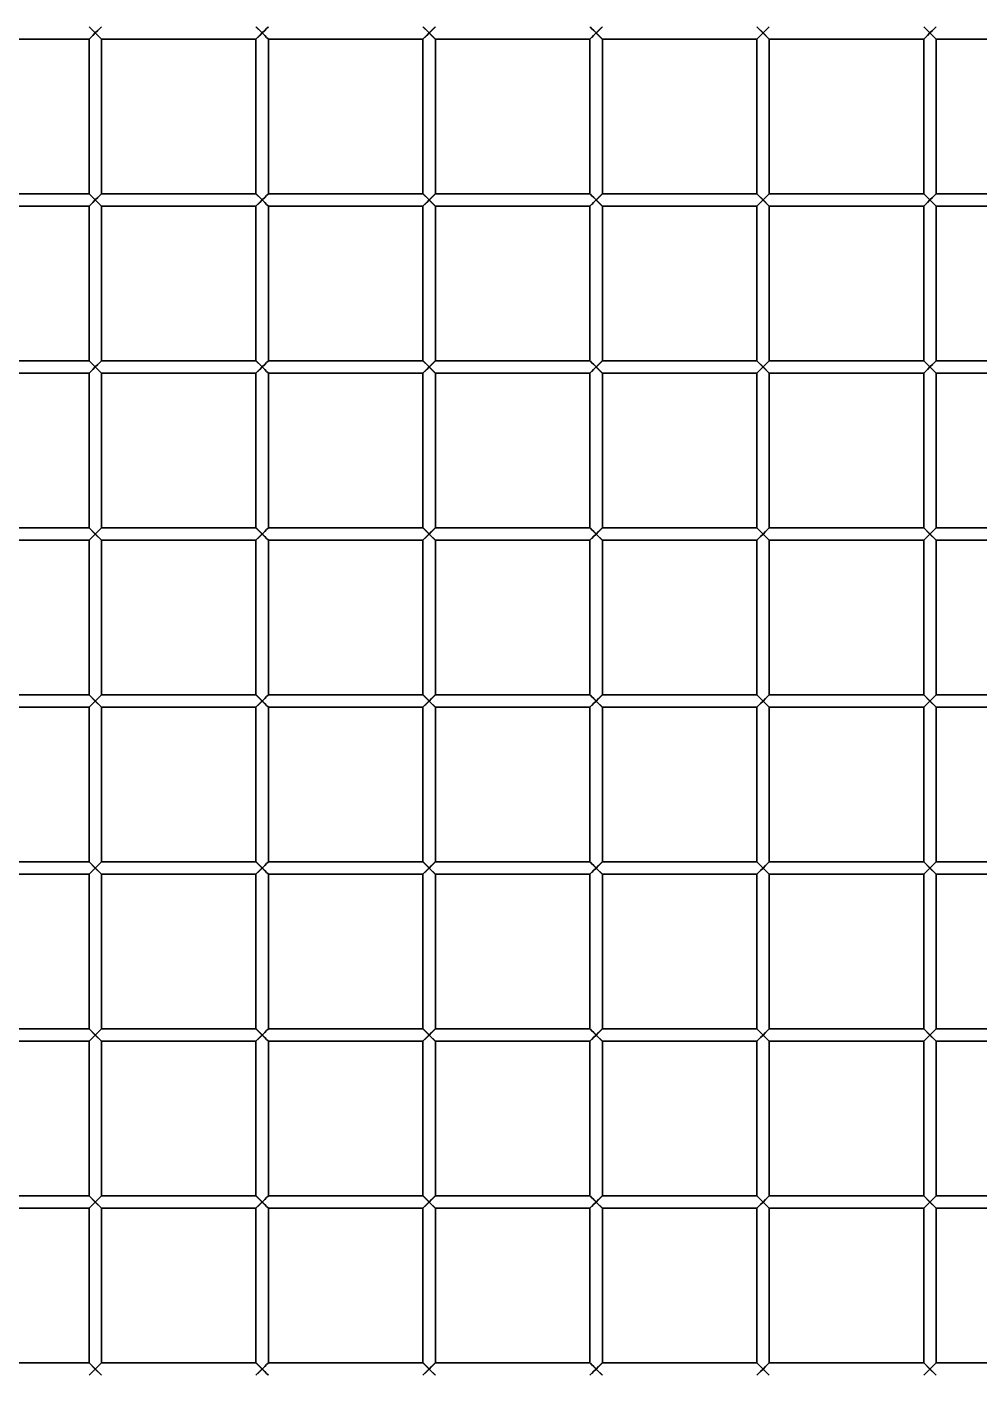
# Model space of a CAD drawing. Header units: millimetres. Extents: x 32496 to 166256, y 3504 to 23939.
# Drawn here: x 145431.8 to 145660, y 12921.9 to 13244.8 of the extents above; entities that cross this region are included whole.
import ezdxf

# ---------------------------------------------------------------- set-up
doc = ezdxf.new("R2010")
doc.units = ezdxf.units.MM
doc.layers.get('0').update_dxf_attribs({"lineweight": 35})
doc.layers.add('THICK', color=7, linetype='Continuous', lineweight=0)
doc.styles.add('TH_GBDIM', font='仿宋_GB2312.ttf', dxfattribs={"width": 0.8})
doc.dimstyles.new('TH_GBDIM', dxfattribs={"dimscale": 42, "dimtxt": 3, "dimasz": 3, "dimexe": 1.2, "dimexo": 0, "dimgap": 1, "dimtad": 1, "dimdec": 1, "dimdsep": 46, "dimtxsty": 'TH_GBDIM', "dimcen": 2.5, "dimdle": 252, "dimclrd": 4, "dimclre": 4, "dimclrt": 3, "dimadec": 0, "dimazin": 2, "dimtfac": 0.714286, "dimtdec": 1, "dimtmove": 0, "dimatfit": 3, "dimfxl": 1, "dimtolj": 1, "dimarcsym": 0})

# ---------------------------------------------------------------- blocks, each defined once
blk = doc.blocks.new('8-1250')
at = {"linetype": 'Continuous'}
for p, q in [((-3149.63, -33661.79), (-3148.13, -33663.29)), ((-3149.63, -33664.79), (-3146.63, -33661.79)), ((-3146.63, -33664.79), (-3148.13, -33663.29)), ((-3109.63, -33661.79), (-3108.13, -33663.29)), ((-3109.63, -33664.79), (-3106.63, -33661.79)), ((-3106.63, -33664.79), (-3108.13, -33663.29)), ((-3069.63, -33661.79), (-3068.13, -33663.29)), ((-3069.63, -33664.79), (-3066.63, -33661.79)), ((-3066.63, -33664.79), (-3068.13, -33663.29)), ((-3029.63, -33661.79), (-3028.13, -33663.29)), ((-3029.63, -33664.79), (-3026.63, -33661.79)), ((-3026.63, -33664.79), (-3028.13, -33663.29)), ((-2989.63, -33661.79), (-2988.13, -33663.29)), ((-2989.63, -33664.79), (-2986.63, -33661.79)), ((-2986.63, -33664.79), (-2988.13, -33663.29)), ((-2949.63, -33661.79), (-2948.13, -33663.29)), ((-2949.63, -33664.79), (-2946.63, -33661.79)), ((-2946.63, -33664.79), (-2948.13, -33663.29)), ((-3186.63, -33664.79), (-3149.63, -33664.79)), ((-3149.63, -33664.79), (-3149.63, -33701.79)), ((-3146.63, -33664.79), (-3146.63, -33701.79)), ((-3146.63, -33664.79), (-3109.63, -33664.79)), ((-3109.63, -33664.79), (-3109.63, -33701.79)), ((-3106.63, -33664.79), (-3106.63, -33701.79)), ((-3106.63, -33664.79), (-3069.63, -33664.79)), ((-3069.63, -33664.79), (-3069.63, -33701.79)), ((-3066.63, -33664.79), (-3066.63, -33701.79)), ((-3066.63, -33664.79), (-3029.63, -33664.79)), ((-3029.63, -33664.79), (-3029.63, -33701.79)), ((-3026.63, -33664.79), (-3026.63, -33701.79)), ((-3026.63, -33664.79), (-2989.63, -33664.79)), ((-2989.63, -33664.79), (-2989.63, -33701.79)), ((-2986.63, -33664.79), (-2986.63, -33701.79)), ((-2986.63, -33664.79), (-2949.63, -33664.79)), ((-2949.63, -33664.79), (-2949.63, -33701.79)), ((-2946.63, -33664.79), (-2946.63, -33701.79)), ((-2946.63, -33664.79), (-2909.63, -33664.79)), ((-3186.63, -33701.79), (-3149.63, -33701.79)), ((-3149.63, -33701.79), (-3148.13, -33703.29)), ((-3149.63, -33704.79), (-3146.63, -33701.79)), ((-3146.63, -33701.79), (-3109.63, -33701.79)), ((-3109.63, -33701.79), (-3108.13, -33703.29)), ((-3109.63, -33704.79), (-3106.63, -33701.79)), ((-3106.63, -33701.79), (-3069.63, -33701.79)), ((-3069.63, -33701.79), (-3068.13, -33703.29)), ((-3069.63, -33704.79), (-3066.63, -33701.79)), ((-3066.63, -33701.79), (-3029.63, -33701.79)), ((-3029.63, -33701.79), (-3028.13, -33703.29)), ((-3029.63, -33704.79), (-3026.63, -33701.79)), ((-3026.63, -33701.79), (-2989.63, -33701.79)), ((-2989.63, -33701.79), (-2988.13, -33703.29)), ((-2989.63, -33704.79), (-2986.63, -33701.79)), ((-2986.63, -33701.79), (-2949.63, -33701.79)), ((-2949.63, -33701.79), (-2948.13, -33703.29)), ((-2949.63, -33704.79), (-2946.63, -33701.79)), ((-2946.63, -33701.79), (-2909.63, -33701.79)), ((-3186.63, -33704.79), (-3149.63, -33704.79)), ((-3149.63, -33704.79), (-3149.63, -33741.79)), ((-3146.63, -33704.79), (-3148.13, -33703.29)), ((-3146.63, -33704.79), (-3146.63, -33741.79)), ((-3146.63, -33704.79), (-3109.63, -33704.79)), ((-3109.63, -33704.79), (-3109.63, -33741.79)), ((-3106.63, -33704.79), (-3108.13, -33703.29)), ((-3106.63, -33704.79), (-3106.63, -33741.79)), ((-3106.63, -33704.79), (-3069.63, -33704.79)), ((-3069.63, -33704.79), (-3069.63, -33741.79)), ((-3066.63, -33704.79), (-3068.13, -33703.29)), ((-3066.63, -33704.79), (-3066.63, -33741.79)), ((-3066.63, -33704.79), (-3029.63, -33704.79)), ((-3029.63, -33704.79), (-3029.63, -33741.79)), ((-3026.63, -33704.79), (-3028.13, -33703.29)), ((-3026.63, -33704.79), (-3026.63, -33741.79)), ((-3026.63, -33704.79), (-2989.63, -33704.79)), ((-2989.63, -33704.79), (-2989.63, -33741.79)), ((-2986.63, -33704.79), (-2988.13, -33703.29)), ((-2986.63, -33704.79), (-2986.63, -33741.79)), ((-2986.63, -33704.79), (-2949.63, -33704.79)), ((-2949.63, -33704.79), (-2949.63, -33741.79)), ((-2946.63, -33704.79), (-2948.13, -33703.29)), ((-2946.63, -33704.79), (-2946.63, -33741.79)), ((-2946.63, -33704.79), (-2909.63, -33704.79)), ((-3186.63, -33741.79), (-3149.63, -33741.79)), ((-3149.63, -33741.79), (-3148.13, -33743.29)), ((-3149.63, -33744.79), (-3146.63, -33741.79)), ((-3146.63, -33744.79), (-3148.13, -33743.29)), ((-3146.63, -33741.79), (-3109.63, -33741.79)), ((-3109.63, -33741.79), (-3108.13, -33743.29)), ((-3109.63, -33744.79), (-3106.63, -33741.79)), ((-3106.63, -33744.79), (-3108.13, -33743.29)), ((-3106.63, -33741.79), (-3069.63, -33741.79)), ((-3069.63, -33741.79), (-3068.13, -33743.29)), ((-3069.63, -33744.79), (-3066.63, -33741.79)), ((-3066.63, -33744.79), (-3068.13, -33743.29)), ((-3066.63, -33741.79), (-3029.63, -33741.79)), ((-3029.63, -33741.79), (-3028.13, -33743.29)), ((-3029.63, -33744.79), (-3026.63, -33741.79)), ((-3026.63, -33744.79), (-3028.13, -33743.29)), ((-3026.63, -33741.79), (-2989.63, -33741.79)), ((-2989.63, -33741.79), (-2988.13, -33743.29)), ((-2989.63, -33744.79), (-2986.63, -33741.79)), ((-2986.63, -33744.79), (-2988.13, -33743.29)), ((-2986.63, -33741.79), (-2949.63, -33741.79)), ((-2949.63, -33741.79), (-2948.13, -33743.29)), ((-2949.63, -33744.79), (-2946.63, -33741.79)), ((-2946.63, -33744.79), (-2948.13, -33743.29)), ((-2946.63, -33741.79), (-2909.63, -33741.79)), ((-3186.63, -33744.79), (-3149.63, -33744.79)), ((-3149.63, -33744.79), (-3149.63, -33781.79)), ((-3146.63, -33744.79), (-3146.63, -33781.79)), ((-3146.63, -33744.79), (-3109.63, -33744.79)), ((-3109.63, -33744.79), (-3109.63, -33781.79)), ((-3106.63, -33744.79), (-3106.63, -33781.79)), ((-3106.63, -33744.79), (-3069.63, -33744.79)), ((-3069.63, -33744.79), (-3069.63, -33781.79)), ((-3066.63, -33744.79), (-3066.63, -33781.79)), ((-3066.63, -33744.79), (-3029.63, -33744.79)), ((-3029.63, -33744.79), (-3029.63, -33781.79)), ((-3026.63, -33744.79), (-3026.63, -33781.79)), ((-3026.63, -33744.79), (-2989.63, -33744.79)), ((-2989.63, -33744.79), (-2989.63, -33781.79)), ((-2986.63, -33744.79), (-2986.63, -33781.79)), ((-2986.63, -33744.79), (-2949.63, -33744.79)), ((-2949.63, -33744.79), (-2949.63, -33781.79)), ((-2946.63, -33744.79), (-2946.63, -33781.79)), ((-2946.63, -33744.79), (-2909.63, -33744.79)), ((-3186.63, -33781.79), (-3149.63, -33781.79)), ((-3149.63, -33781.79), (-3148.13, -33783.29)), ((-3149.63, -33784.79), (-3146.63, -33781.79)), ((-3146.63, -33784.79), (-3148.13, -33783.29)), ((-3146.63, -33781.79), (-3109.63, -33781.79)), ((-3109.63, -33781.79), (-3108.13, -33783.29)), ((-3109.63, -33784.79), (-3106.63, -33781.79)), ((-3106.63, -33784.79), (-3108.13, -33783.29)), ((-3106.63, -33781.79), (-3069.63, -33781.79)), ((-3069.63, -33781.79), (-3068.13, -33783.29)), ((-3069.63, -33784.79), (-3066.63, -33781.79)), ((-3066.63, -33784.79), (-3068.13, -33783.29)), ((-3066.63, -33781.79), (-3029.63, -33781.79)), ((-3029.63, -33781.79), (-3028.13, -33783.29)), ((-3029.63, -33784.79), (-3026.63, -33781.79)), ((-3026.63, -33784.79), (-3028.13, -33783.29)), ((-3026.63, -33781.79), (-2989.63, -33781.79)), ((-2989.63, -33781.79), (-2988.13, -33783.29)), ((-2989.63, -33784.79), (-2986.63, -33781.79)), ((-2986.63, -33784.79), (-2988.13, -33783.29)), ((-2986.63, -33781.79), (-2949.63, -33781.79)), ((-2949.63, -33781.79), (-2948.13, -33783.29)), ((-2949.63, -33784.79), (-2946.63, -33781.79)), ((-2946.63, -33784.79), (-2948.13, -33783.29)), ((-2946.63, -33781.79), (-2909.63, -33781.79)), ((-3186.63, -33784.79), (-3149.63, -33784.79)), ((-3149.63, -33784.79), (-3149.63, -33821.79)), ((-3146.63, -33784.79), (-3146.63, -33821.79)), ((-3146.63, -33784.79), (-3109.63, -33784.79)), ((-3109.63, -33784.79), (-3109.63, -33821.79)), ((-3106.63, -33784.79), (-3106.63, -33821.79)), ((-3106.63, -33784.79), (-3069.63, -33784.79)), ((-3069.63, -33784.79), (-3069.63, -33821.79)), ((-3066.63, -33784.79), (-3066.63, -33821.79)), ((-3066.63, -33784.79), (-3029.63, -33784.79)), ((-3029.63, -33784.79), (-3029.63, -33821.79)), ((-3026.63, -33784.79), (-3026.63, -33821.79)), ((-3026.63, -33784.79), (-2989.63, -33784.79)), ((-2989.63, -33784.79), (-2989.63, -33821.79)), ((-2986.63, -33784.79), (-2986.63, -33821.79)), ((-2986.63, -33784.79), (-2949.63, -33784.79)), ((-2949.63, -33784.79), (-2949.63, -33821.79)), ((-2946.63, -33784.79), (-2946.63, -33821.79)), ((-2946.63, -33784.79), (-2909.63, -33784.79)), ((-3186.63, -33821.79), (-3149.63, -33821.79)), ((-3149.63, -33821.79), (-3148.13, -33823.29)), ((-3149.63, -33824.79), (-3146.63, -33821.79)), ((-3146.63, -33821.79), (-3109.63, -33821.79)), ((-3109.63, -33821.79), (-3108.13, -33823.29)), ((-3109.63, -33824.79), (-3106.63, -33821.79)), ((-3106.63, -33821.79), (-3069.63, -33821.79)), ((-3069.63, -33821.79), (-3068.13, -33823.29)), ((-3069.63, -33824.79), (-3066.63, -33821.79)), ((-3066.63, -33821.79), (-3029.63, -33821.79)), ((-3029.63, -33821.79), (-3028.13, -33823.29)), ((-3029.63, -33824.79), (-3026.63, -33821.79)), ((-3026.63, -33821.79), (-2989.63, -33821.79)), ((-2989.63, -33821.79), (-2988.13, -33823.29)), ((-2989.63, -33824.79), (-2986.63, -33821.79)), ((-2986.63, -33821.79), (-2949.63, -33821.79)), ((-2949.63, -33821.79), (-2948.13, -33823.29)), ((-2949.63, -33824.79), (-2946.63, -33821.79)), ((-2946.63, -33821.79), (-2909.63, -33821.79)), ((-3186.63, -33824.79), (-3149.63, -33824.79)), ((-3149.63, -33824.79), (-3149.63, -33861.79)), ((-3146.63, -33824.79), (-3148.13, -33823.29)), ((-3146.63, -33824.79), (-3146.63, -33861.79)), ((-3146.63, -33824.79), (-3109.63, -33824.79)), ((-3109.63, -33824.79), (-3109.63, -33861.79)), ((-3106.63, -33824.79), (-3108.13, -33823.29)), ((-3106.63, -33824.79), (-3106.63, -33861.79)), ((-3106.63, -33824.79), (-3069.63, -33824.79)), ((-3069.63, -33824.79), (-3069.63, -33861.79)), ((-3066.63, -33824.79), (-3068.13, -33823.29)), ((-3066.63, -33824.79), (-3066.63, -33861.79)), ((-3066.63, -33824.79), (-3029.63, -33824.79)), ((-3029.63, -33824.79), (-3029.63, -33861.79)), ((-3026.63, -33824.79), (-3028.13, -33823.29)), ((-3026.63, -33824.79), (-3026.63, -33861.79)), ((-3026.63, -33824.79), (-2989.63, -33824.79)), ((-2989.63, -33824.79), (-2989.63, -33861.79)), ((-2986.63, -33824.79), (-2988.13, -33823.29)), ((-2986.63, -33824.79), (-2986.63, -33861.79)), ((-2986.63, -33824.79), (-2949.63, -33824.79)), ((-2949.63, -33824.79), (-2949.63, -33861.79)), ((-2946.63, -33824.79), (-2948.13, -33823.29)), ((-2946.63, -33824.79), (-2946.63, -33861.79)), ((-2946.63, -33824.79), (-2909.63, -33824.79)), ((-3186.63, -33861.79), (-3149.63, -33861.79)), ((-3149.63, -33861.79), (-3148.13, -33863.29)), ((-3149.63, -33864.79), (-3146.63, -33861.79)), ((-3146.63, -33864.79), (-3148.13, -33863.29)), ((-3146.63, -33861.79), (-3109.63, -33861.79)), ((-3109.63, -33861.79), (-3108.13, -33863.29)), ((-3109.63, -33864.79), (-3106.63, -33861.79)), ((-3106.63, -33864.79), (-3108.13, -33863.29)), ((-3106.63, -33861.79), (-3069.63, -33861.79)), ((-3069.63, -33861.79), (-3068.13, -33863.29)), ((-3069.63, -33864.79), (-3066.63, -33861.79)), ((-3066.63, -33864.79), (-3068.13, -33863.29)), ((-3066.63, -33861.79), (-3029.63, -33861.79)), ((-3029.63, -33861.79), (-3028.13, -33863.29)), ((-3029.63, -33864.79), (-3026.63, -33861.79)), ((-3026.63, -33864.79), (-3028.13, -33863.29)), ((-3026.63, -33861.79), (-2989.63, -33861.79)), ((-2989.63, -33861.79), (-2988.13, -33863.29)), ((-2989.63, -33864.79), (-2986.63, -33861.79)), ((-2986.63, -33864.79), (-2988.13, -33863.29)), ((-2986.63, -33861.79), (-2949.63, -33861.79)), ((-2949.63, -33861.79), (-2948.13, -33863.29)), ((-2949.63, -33864.79), (-2946.63, -33861.79)), ((-2946.63, -33864.79), (-2948.13, -33863.29)), ((-2946.63, -33861.79), (-2909.63, -33861.79)), ((-3186.63, -33864.79), (-3149.63, -33864.79)), ((-3149.63, -33864.79), (-3149.63, -33901.79)), ((-3146.63, -33864.79), (-3146.63, -33901.79)), ((-3146.63, -33864.79), (-3109.63, -33864.79)), ((-3109.63, -33864.79), (-3109.63, -33901.79)), ((-3106.63, -33864.79), (-3106.63, -33901.79)), ((-3106.63, -33864.79), (-3069.63, -33864.79)), ((-3069.63, -33864.79), (-3069.63, -33901.79)), ((-3066.63, -33864.79), (-3066.63, -33901.79)), ((-3066.63, -33864.79), (-3029.63, -33864.79)), ((-3029.63, -33864.79), (-3029.63, -33901.79)), ((-3026.63, -33864.79), (-3026.63, -33901.79)), ((-3026.63, -33864.79), (-2989.63, -33864.79)), ((-2989.63, -33864.79), (-2989.63, -33901.79)), ((-2986.63, -33864.79), (-2986.63, -33901.79)), ((-2986.63, -33864.79), (-2949.63, -33864.79)), ((-2949.63, -33864.79), (-2949.63, -33901.79)), ((-2946.63, -33864.79), (-2946.63, -33901.79)), ((-2946.63, -33864.79), (-2909.63, -33864.79)), ((-3186.63, -33901.79), (-3149.63, -33901.79)), ((-3149.63, -33901.79), (-3148.13, -33903.29)), ((-3149.63, -33904.79), (-3146.63, -33901.79)), ((-3146.63, -33901.79), (-3109.63, -33901.79)), ((-3109.63, -33901.79), (-3108.13, -33903.29)), ((-3109.63, -33904.79), (-3106.63, -33901.79)), ((-3106.63, -33901.79), (-3069.63, -33901.79)), ((-3069.63, -33901.79), (-3068.13, -33903.29)), ((-3069.63, -33904.79), (-3066.63, -33901.79)), ((-3066.63, -33901.79), (-3029.63, -33901.79)), ((-3029.63, -33901.79), (-3028.13, -33903.29)), ((-3029.63, -33904.79), (-3026.63, -33901.79)), ((-3026.63, -33901.79), (-2989.63, -33901.79)), ((-2989.63, -33901.79), (-2988.13, -33903.29)), ((-2989.63, -33904.79), (-2986.63, -33901.79)), ((-2986.63, -33901.79), (-2949.63, -33901.79)), ((-2949.63, -33901.79), (-2948.13, -33903.29)), ((-2949.63, -33904.79), (-2946.63, -33901.79)), ((-2946.63, -33901.79), (-2909.63, -33901.79)), ((-3186.63, -33904.79), (-3149.63, -33904.79)), ((-3149.63, -33904.79), (-3149.63, -33941.79)), ((-3146.63, -33904.79), (-3148.13, -33903.29)), ((-3146.63, -33904.79), (-3146.63, -33941.79)), ((-3146.63, -33904.79), (-3109.63, -33904.79)), ((-3109.63, -33904.79), (-3109.63, -33941.79)), ((-3106.63, -33904.79), (-3108.13, -33903.29)), ((-3106.63, -33904.79), (-3106.63, -33941.79)), ((-3106.63, -33904.79), (-3069.63, -33904.79)), ((-3069.63, -33904.79), (-3069.63, -33941.79)), ((-3066.63, -33904.79), (-3068.13, -33903.29)), ((-3066.63, -33904.79), (-3066.63, -33941.79)), ((-3066.63, -33904.79), (-3029.63, -33904.79)), ((-3029.63, -33904.79), (-3029.63, -33941.79)), ((-3026.63, -33904.79), (-3028.13, -33903.29)), ((-3026.63, -33904.79), (-3026.63, -33941.79)), ((-3026.63, -33904.79), (-2989.63, -33904.79)), ((-2989.63, -33904.79), (-2989.63, -33941.79)), ((-2986.63, -33904.79), (-2988.13, -33903.29)), ((-2986.63, -33904.79), (-2986.63, -33941.79)), ((-2986.63, -33904.79), (-2949.63, -33904.79)), ((-2949.63, -33904.79), (-2949.63, -33941.79)), ((-2946.63, -33904.79), (-2948.13, -33903.29)), ((-2946.63, -33904.79), (-2946.63, -33941.79)), ((-2946.63, -33904.79), (-2909.63, -33904.79)), ((-3186.63, -33941.79), (-3149.63, -33941.79)), ((-3186.63, -33944.79), (-3149.63, -33944.79)), ((-3149.63, -33941.79), (-3148.13, -33943.29)), ((-3149.63, -33944.79), (-3146.63, -33941.79)), ((-3149.63, -33944.79), (-3149.63, -33981.79)), ((-3146.63, -33944.79), (-3148.13, -33943.29)), ((-3146.63, -33941.79), (-3109.63, -33941.79)), ((-3146.63, -33944.79), (-3146.63, -33981.79)), ((-3146.63, -33944.79), (-3109.63, -33944.79)), ((-3109.63, -33941.79), (-3108.13, -33943.29)), ((-3109.63, -33944.79), (-3106.63, -33941.79)), ((-3109.63, -33944.79), (-3109.63, -33981.79)), ((-3106.63, -33944.79), (-3108.13, -33943.29)), ((-3106.63, -33941.79), (-3069.63, -33941.79)), ((-3106.63, -33944.79), (-3106.63, -33981.79)), ((-3106.63, -33944.79), (-3069.63, -33944.79)), ((-3069.63, -33941.79), (-3068.13, -33943.29)), ((-3069.63, -33944.79), (-3066.63, -33941.79)), ((-3069.63, -33944.79), (-3069.63, -33981.79)), ((-3066.63, -33944.79), (-3068.13, -33943.29)), ((-3066.63, -33941.79), (-3029.63, -33941.79)), ((-3066.63, -33944.79), (-3066.63, -33981.79)), ((-3066.63, -33944.79), (-3029.63, -33944.79)), ((-3029.63, -33941.79), (-3028.13, -33943.29)), ((-3029.63, -33944.79), (-3026.63, -33941.79)), ((-3029.63, -33944.79), (-3029.63, -33981.79)), ((-3026.63, -33944.79), (-3028.13, -33943.29)), ((-3026.63, -33941.79), (-2989.63, -33941.79)), ((-3026.63, -33944.79), (-3026.63, -33981.79)), ((-3026.63, -33944.79), (-2989.63, -33944.79)), ((-2989.63, -33941.79), (-2988.13, -33943.29)), ((-2989.63, -33944.79), (-2986.63, -33941.79)), ((-2989.63, -33944.79), (-2989.63, -33981.79)), ((-2986.63, -33944.79), (-2988.13, -33943.29)), ((-2986.63, -33941.79), (-2949.63, -33941.79)), ((-2986.63, -33944.79), (-2986.63, -33981.79)), ((-2986.63, -33944.79), (-2949.63, -33944.79)), ((-2949.63, -33941.79), (-2948.13, -33943.29)), ((-2949.63, -33944.79), (-2946.63, -33941.79)), ((-2949.63, -33944.79), (-2949.63, -33981.79)), ((-2946.63, -33944.79), (-2948.13, -33943.29)), ((-2946.63, -33941.79), (-2909.63, -33941.79)), ((-2946.63, -33944.79), (-2946.63, -33981.79)), ((-2946.63, -33944.79), (-2909.63, -33944.79)), ((-3186.63, -33981.79), (-3149.63, -33981.79)), ((-3149.63, -33981.79), (-3148.13, -33983.29)), ((-3149.63, -33984.79), (-3146.63, -33981.79)), ((-3146.63, -33984.79), (-3148.13, -33983.29)), ((-3146.63, -33981.79), (-3109.63, -33981.79)), ((-3109.63, -33981.79), (-3108.13, -33983.29)), ((-3109.63, -33984.79), (-3106.63, -33981.79)), ((-3106.63, -33984.79), (-3108.13, -33983.29)), ((-3106.63, -33981.79), (-3069.63, -33981.79)), ((-3069.63, -33981.79), (-3068.13, -33983.29)), ((-3069.63, -33984.79), (-3066.63, -33981.79)), ((-3066.63, -33984.79), (-3068.13, -33983.29)), ((-3066.63, -33981.79), (-3029.63, -33981.79)), ((-3029.63, -33981.79), (-3028.13, -33983.29)), ((-3029.63, -33984.79), (-3026.63, -33981.79)), ((-3026.63, -33984.79), (-3028.13, -33983.29)), ((-3026.63, -33981.79), (-2989.63, -33981.79)), ((-2989.63, -33981.79), (-2988.13, -33983.29)), ((-2989.63, -33984.79), (-2986.63, -33981.79)), ((-2986.63, -33984.79), (-2988.13, -33983.29)), ((-2986.63, -33981.79), (-2949.63, -33981.79)), ((-2949.63, -33981.79), (-2948.13, -33983.29)), ((-2949.63, -33984.79), (-2946.63, -33981.79)), ((-2946.63, -33984.79), (-2948.13, -33983.29)), ((-2946.63, -33981.79), (-2909.63, -33981.79))]:
    blk.add_line(p, q, dxfattribs=at)
for points in [[(-3149.51, -33661.9), (-3149.2, -33662.22), (-3148.71, -33662.71), (-3147.54, -33663.88)], [(-3148.13, -33663.29), (-3148.72, -33663.88), (-3149.19, -33664.35)], [(-3148.13, -33663.29), (-3147.54, -33662.7), (-3147.07, -33662.23), (-3146.74, -33661.9)], [(-3146.74, -33664.67), (-3147.07, -33664.35), (-3147.54, -33663.88)], [(-3109.51, -33661.9), (-3109.2, -33662.22), (-3108.71, -33662.71), (-3107.54, -33663.88)], [(-3108.13, -33663.29), (-3108.72, -33663.88), (-3109.19, -33664.35)], [(-3108.13, -33663.29), (-3107.54, -33662.7), (-3107.07, -33662.23), (-3106.74, -33661.9)], [(-3106.74, -33664.67), (-3107.07, -33664.35), (-3107.54, -33663.88)], [(-3069.51, -33661.9), (-3069.2, -33662.22), (-3068.71, -33662.71), (-3067.54, -33663.88)], [(-3068.13, -33663.29), (-3068.72, -33663.88), (-3069.19, -33664.35)], [(-3068.13, -33663.29), (-3067.54, -33662.7), (-3067.07, -33662.23), (-3066.74, -33661.9)], [(-3066.74, -33664.67), (-3067.07, -33664.35), (-3067.54, -33663.88)], [(-3029.51, -33661.9), (-3029.2, -33662.22), (-3028.71, -33662.71), (-3027.54, -33663.88)], [(-3028.13, -33663.29), (-3028.72, -33663.88), (-3029.19, -33664.35)], [(-3028.13, -33663.29), (-3027.54, -33662.7), (-3027.07, -33662.23), (-3026.74, -33661.9)], [(-3026.74, -33664.67), (-3027.07, -33664.35), (-3027.54, -33663.88)], [(-2989.51, -33661.9), (-2989.2, -33662.22), (-2988.71, -33662.71), (-2987.54, -33663.88)], [(-2988.13, -33663.29), (-2988.72, -33663.88), (-2989.19, -33664.35)], [(-2988.13, -33663.29), (-2987.54, -33662.7), (-2987.07, -33662.23), (-2986.74, -33661.9)], [(-2986.74, -33664.67), (-2987.07, -33664.35), (-2987.54, -33663.88)], [(-2949.51, -33661.9), (-2949.2, -33662.22), (-2948.71, -33662.71), (-2947.54, -33663.88)], [(-2948.13, -33663.29), (-2948.72, -33663.88), (-2949.19, -33664.35)], [(-2948.13, -33663.29), (-2947.54, -33662.7), (-2947.07, -33662.23), (-2946.74, -33661.9)], [(-2946.74, -33664.67), (-2947.07, -33664.35), (-2947.54, -33663.88)], [(-3149.51, -33701.9), (-3149.2, -33702.22), (-3148.71, -33702.71), (-3147.54, -33703.88)], [(-3148.13, -33703.29), (-3147.54, -33702.7), (-3147.07, -33702.23), (-3146.74, -33701.9)], [(-3109.51, -33701.9), (-3109.2, -33702.22), (-3108.71, -33702.71), (-3107.54, -33703.88)], [(-3108.13, -33703.29), (-3107.54, -33702.7), (-3107.07, -33702.23), (-3106.74, -33701.9)], [(-3069.51, -33701.9), (-3069.2, -33702.22), (-3068.71, -33702.71), (-3067.54, -33703.88)], [(-3068.13, -33703.29), (-3067.54, -33702.7), (-3067.07, -33702.23), (-3066.74, -33701.9)], [(-3029.51, -33701.9), (-3029.2, -33702.22), (-3028.71, -33702.71), (-3027.54, -33703.88)], [(-3028.13, -33703.29), (-3027.54, -33702.7), (-3027.07, -33702.23), (-3026.74, -33701.9)], [(-2989.51, -33701.9), (-2989.2, -33702.22), (-2988.71, -33702.71), (-2987.54, -33703.88)], [(-2988.13, -33703.29), (-2987.54, -33702.7), (-2987.07, -33702.23), (-2986.74, -33701.9)], [(-2949.51, -33701.9), (-2949.2, -33702.22), (-2948.71, -33702.71), (-2947.54, -33703.88)], [(-2948.13, -33703.29), (-2947.54, -33702.7), (-2947.07, -33702.23), (-2946.74, -33701.9)], [(-3148.13, -33703.29), (-3148.72, -33703.88), (-3149.19, -33704.35)], [(-3146.74, -33704.67), (-3147.07, -33704.35), (-3147.54, -33703.88)], [(-3108.13, -33703.29), (-3108.72, -33703.88), (-3109.19, -33704.35)], [(-3106.74, -33704.67), (-3107.07, -33704.35), (-3107.54, -33703.88)], [(-3068.13, -33703.29), (-3068.72, -33703.88), (-3069.19, -33704.35)], [(-3066.74, -33704.67), (-3067.07, -33704.35), (-3067.54, -33703.88)], [(-3028.13, -33703.29), (-3028.72, -33703.88), (-3029.19, -33704.35)], [(-3026.74, -33704.67), (-3027.07, -33704.35), (-3027.54, -33703.88)], [(-2988.13, -33703.29), (-2988.72, -33703.88), (-2989.19, -33704.35)], [(-2986.74, -33704.67), (-2987.07, -33704.35), (-2987.54, -33703.88)], [(-2948.13, -33703.29), (-2948.72, -33703.88), (-2949.19, -33704.35)], [(-2946.74, -33704.67), (-2947.07, -33704.35), (-2947.54, -33703.88)], [(-3149.51, -33741.9), (-3149.2, -33742.22), (-3148.71, -33742.71), (-3147.54, -33743.88)], [(-3148.13, -33743.29), (-3148.72, -33743.88), (-3149.19, -33744.35)], [(-3148.13, -33743.29), (-3147.54, -33742.7), (-3147.07, -33742.23), (-3146.74, -33741.9)], [(-3146.74, -33744.67), (-3147.07, -33744.35), (-3147.54, -33743.88)], [(-3109.51, -33741.9), (-3109.2, -33742.22), (-3108.71, -33742.71), (-3107.54, -33743.88)], [(-3108.13, -33743.29), (-3108.72, -33743.88), (-3109.19, -33744.35)], [(-3108.13, -33743.29), (-3107.54, -33742.7), (-3107.07, -33742.23), (-3106.74, -33741.9)], [(-3106.74, -33744.67), (-3107.07, -33744.35), (-3107.54, -33743.88)], [(-3069.51, -33741.9), (-3069.2, -33742.22), (-3068.71, -33742.71), (-3067.54, -33743.88)], [(-3068.13, -33743.29), (-3068.72, -33743.88), (-3069.19, -33744.35)], [(-3068.13, -33743.29), (-3067.54, -33742.7), (-3067.07, -33742.23), (-3066.74, -33741.9)], [(-3066.74, -33744.67), (-3067.07, -33744.35), (-3067.54, -33743.88)], [(-3029.51, -33741.9), (-3029.2, -33742.22), (-3028.71, -33742.71), (-3027.54, -33743.88)], [(-3028.13, -33743.29), (-3028.72, -33743.88), (-3029.19, -33744.35)], [(-3028.13, -33743.29), (-3027.54, -33742.7), (-3027.07, -33742.23), (-3026.74, -33741.9)], [(-3026.74, -33744.67), (-3027.07, -33744.35), (-3027.54, -33743.88)], [(-2989.51, -33741.9), (-2989.2, -33742.22), (-2988.71, -33742.71), (-2987.54, -33743.88)], [(-2988.13, -33743.29), (-2988.72, -33743.88), (-2989.19, -33744.35)], [(-2988.13, -33743.29), (-2987.54, -33742.7), (-2987.07, -33742.23), (-2986.74, -33741.9)], [(-2986.74, -33744.67), (-2987.07, -33744.35), (-2987.54, -33743.88)], [(-2949.51, -33741.9), (-2949.2, -33742.22), (-2948.71, -33742.71), (-2947.54, -33743.88)], [(-2948.13, -33743.29), (-2948.72, -33743.88), (-2949.19, -33744.35)], [(-2948.13, -33743.29), (-2947.54, -33742.7), (-2947.07, -33742.23), (-2946.74, -33741.9)], [(-2946.74, -33744.67), (-2947.07, -33744.35), (-2947.54, -33743.88)], [(-3149.51, -33781.9), (-3149.2, -33782.22), (-3148.71, -33782.71), (-3147.54, -33783.88)], [(-3148.13, -33783.29), (-3148.72, -33783.88), (-3149.19, -33784.35)], [(-3148.13, -33783.29), (-3147.54, -33782.7), (-3147.07, -33782.23), (-3146.74, -33781.9)], [(-3109.51, -33781.9), (-3109.2, -33782.22), (-3108.71, -33782.71), (-3107.54, -33783.88)], [(-3108.13, -33783.29), (-3108.72, -33783.88), (-3109.19, -33784.35)], [(-3108.13, -33783.29), (-3107.54, -33782.7), (-3107.07, -33782.23), (-3106.74, -33781.9)], [(-3069.51, -33781.9), (-3069.2, -33782.22), (-3068.71, -33782.71), (-3067.54, -33783.88)], [(-3068.13, -33783.29), (-3068.72, -33783.88), (-3069.19, -33784.35)], [(-3068.13, -33783.29), (-3067.54, -33782.7), (-3067.07, -33782.23), (-3066.74, -33781.9)], [(-3029.51, -33781.9), (-3029.2, -33782.22), (-3028.71, -33782.71), (-3027.54, -33783.88)], [(-3028.13, -33783.29), (-3028.72, -33783.88), (-3029.19, -33784.35)], [(-3028.13, -33783.29), (-3027.54, -33782.7), (-3027.07, -33782.23), (-3026.74, -33781.9)], [(-2989.51, -33781.9), (-2989.2, -33782.22), (-2988.71, -33782.71), (-2987.54, -33783.88)], [(-2988.13, -33783.29), (-2988.72, -33783.88), (-2989.19, -33784.35)], [(-2988.13, -33783.29), (-2987.54, -33782.7), (-2987.07, -33782.23), (-2986.74, -33781.9)], [(-2949.51, -33781.9), (-2949.2, -33782.22), (-2948.71, -33782.71), (-2947.54, -33783.88)], [(-2948.13, -33783.29), (-2948.72, -33783.88), (-2949.19, -33784.35)], [(-2948.13, -33783.29), (-2947.54, -33782.7), (-2947.07, -33782.23), (-2946.74, -33781.9)], [(-3146.74, -33784.67), (-3147.07, -33784.35), (-3147.54, -33783.88)], [(-3106.74, -33784.67), (-3107.07, -33784.35), (-3107.54, -33783.88)], [(-3066.74, -33784.67), (-3067.07, -33784.35), (-3067.54, -33783.88)], [(-3026.74, -33784.67), (-3027.07, -33784.35), (-3027.54, -33783.88)], [(-2986.74, -33784.67), (-2987.07, -33784.35), (-2987.54, -33783.88)], [(-2946.74, -33784.67), (-2947.07, -33784.35), (-2947.54, -33783.88)], [(-3149.51, -33821.9), (-3149.2, -33822.22), (-3148.71, -33822.71), (-3147.54, -33823.88)], [(-3148.13, -33823.29), (-3147.54, -33822.7), (-3147.07, -33822.23), (-3146.74, -33821.9)], [(-3109.51, -33821.9), (-3109.2, -33822.22), (-3108.71, -33822.71), (-3107.54, -33823.88)], [(-3108.13, -33823.29), (-3107.54, -33822.7), (-3107.07, -33822.23), (-3106.74, -33821.9)], [(-3069.51, -33821.9), (-3069.2, -33822.22), (-3068.71, -33822.71), (-3067.54, -33823.88)], [(-3068.13, -33823.29), (-3067.54, -33822.7), (-3067.07, -33822.23), (-3066.74, -33821.9)], [(-3029.51, -33821.9), (-3029.2, -33822.22), (-3028.71, -33822.71), (-3027.54, -33823.88)], [(-3028.13, -33823.29), (-3027.54, -33822.7), (-3027.07, -33822.23), (-3026.74, -33821.9)], [(-2989.51, -33821.9), (-2989.2, -33822.22), (-2988.71, -33822.71), (-2987.54, -33823.88)], [(-2988.13, -33823.29), (-2987.54, -33822.7), (-2987.07, -33822.23), (-2986.74, -33821.9)], [(-2949.51, -33821.9), (-2949.2, -33822.22), (-2948.71, -33822.71), (-2947.54, -33823.88)], [(-2948.13, -33823.29), (-2947.54, -33822.7), (-2947.07, -33822.23), (-2946.74, -33821.9)], [(-3148.13, -33823.29), (-3148.72, -33823.88), (-3149.19, -33824.35)], [(-3146.74, -33824.67), (-3147.07, -33824.35), (-3147.54, -33823.88)], [(-3108.13, -33823.29), (-3108.72, -33823.88), (-3109.19, -33824.35)], [(-3106.74, -33824.67), (-3107.07, -33824.35), (-3107.54, -33823.88)], [(-3068.13, -33823.29), (-3068.72, -33823.88), (-3069.19, -33824.35)], [(-3066.74, -33824.67), (-3067.07, -33824.35), (-3067.54, -33823.88)], [(-3028.13, -33823.29), (-3028.72, -33823.88), (-3029.19, -33824.35)], [(-3026.74, -33824.67), (-3027.07, -33824.35), (-3027.54, -33823.88)], [(-2988.13, -33823.29), (-2988.72, -33823.88), (-2989.19, -33824.35)], [(-2986.74, -33824.67), (-2987.07, -33824.35), (-2987.54, -33823.88)], [(-2948.13, -33823.29), (-2948.72, -33823.88), (-2949.19, -33824.35)], [(-2946.74, -33824.67), (-2947.07, -33824.35), (-2947.54, -33823.88)], [(-3149.51, -33861.9), (-3149.2, -33862.22), (-3148.71, -33862.71), (-3147.54, -33863.88)], [(-3148.13, -33863.29), (-3148.72, -33863.88), (-3149.19, -33864.35)], [(-3148.13, -33863.29), (-3147.54, -33862.7), (-3147.07, -33862.23), (-3146.74, -33861.9)], [(-3146.74, -33864.67), (-3147.07, -33864.35), (-3147.54, -33863.88)], [(-3109.51, -33861.9), (-3109.2, -33862.22), (-3108.71, -33862.71), (-3107.54, -33863.88)], [(-3108.13, -33863.29), (-3108.72, -33863.88), (-3109.19, -33864.35)], [(-3108.13, -33863.29), (-3107.54, -33862.7), (-3107.07, -33862.23), (-3106.74, -33861.9)], [(-3106.74, -33864.67), (-3107.07, -33864.35), (-3107.54, -33863.88)], [(-3069.51, -33861.9), (-3069.2, -33862.22), (-3068.71, -33862.71), (-3067.54, -33863.88)], [(-3068.13, -33863.29), (-3068.72, -33863.88), (-3069.19, -33864.35)], [(-3068.13, -33863.29), (-3067.54, -33862.7), (-3067.07, -33862.23), (-3066.74, -33861.9)], [(-3066.74, -33864.67), (-3067.07, -33864.35), (-3067.54, -33863.88)], [(-3029.51, -33861.9), (-3029.2, -33862.22), (-3028.71, -33862.71), (-3027.54, -33863.88)], [(-3028.13, -33863.29), (-3028.72, -33863.88), (-3029.19, -33864.35)], [(-3028.13, -33863.29), (-3027.54, -33862.7), (-3027.07, -33862.23), (-3026.74, -33861.9)], [(-3026.74, -33864.67), (-3027.07, -33864.35), (-3027.54, -33863.88)], [(-2989.51, -33861.9), (-2989.2, -33862.22), (-2988.71, -33862.71), (-2987.54, -33863.88)], [(-2988.13, -33863.29), (-2988.72, -33863.88), (-2989.19, -33864.35)], [(-2988.13, -33863.29), (-2987.54, -33862.7), (-2987.07, -33862.23), (-2986.74, -33861.9)], [(-2986.74, -33864.67), (-2987.07, -33864.35), (-2987.54, -33863.88)], [(-2949.51, -33861.9), (-2949.2, -33862.22), (-2948.71, -33862.71), (-2947.54, -33863.88)], [(-2948.13, -33863.29), (-2948.72, -33863.88), (-2949.19, -33864.35)], [(-2948.13, -33863.29), (-2947.54, -33862.7), (-2947.07, -33862.23), (-2946.74, -33861.9)], [(-2946.74, -33864.67), (-2947.07, -33864.35), (-2947.54, -33863.88)], [(-3149.51, -33901.9), (-3149.2, -33902.22), (-3148.71, -33902.71), (-3147.54, -33903.88)], [(-3148.13, -33903.29), (-3147.54, -33902.7), (-3147.07, -33902.23), (-3146.74, -33901.9)], [(-3109.51, -33901.9), (-3109.2, -33902.22), (-3108.71, -33902.71), (-3107.54, -33903.88)], [(-3108.13, -33903.29), (-3107.54, -33902.7), (-3107.07, -33902.23), (-3106.74, -33901.9)], [(-3069.51, -33901.9), (-3069.2, -33902.22), (-3068.71, -33902.71), (-3067.54, -33903.88)], [(-3068.13, -33903.29), (-3067.54, -33902.7), (-3067.07, -33902.23), (-3066.74, -33901.9)], [(-3029.51, -33901.9), (-3029.2, -33902.22), (-3028.71, -33902.71), (-3027.54, -33903.88)], [(-3028.13, -33903.29), (-3027.54, -33902.7), (-3027.07, -33902.23), (-3026.74, -33901.9)], [(-2989.51, -33901.9), (-2989.2, -33902.22), (-2988.71, -33902.71), (-2987.54, -33903.88)], [(-2988.13, -33903.29), (-2987.54, -33902.7), (-2987.07, -33902.23), (-2986.74, -33901.9)], [(-2949.51, -33901.9), (-2949.2, -33902.22), (-2948.71, -33902.71), (-2947.54, -33903.88)], [(-2948.13, -33903.29), (-2947.54, -33902.7), (-2947.07, -33902.23), (-2946.74, -33901.9)], [(-3148.13, -33903.29), (-3148.72, -33903.88), (-3149.19, -33904.35)], [(-3146.74, -33904.67), (-3147.07, -33904.35), (-3147.54, -33903.88)], [(-3108.13, -33903.29), (-3108.72, -33903.88), (-3109.19, -33904.35)], [(-3106.74, -33904.67), (-3107.07, -33904.35), (-3107.54, -33903.88)], [(-3068.13, -33903.29), (-3068.72, -33903.88), (-3069.19, -33904.35)], [(-3066.74, -33904.67), (-3067.07, -33904.35), (-3067.54, -33903.88)], [(-3028.13, -33903.29), (-3028.72, -33903.88), (-3029.19, -33904.35)], [(-3026.74, -33904.67), (-3027.07, -33904.35), (-3027.54, -33903.88)], [(-2988.13, -33903.29), (-2988.72, -33903.88), (-2989.19, -33904.35)], [(-2986.74, -33904.67), (-2987.07, -33904.35), (-2987.54, -33903.88)], [(-2948.13, -33903.29), (-2948.72, -33903.88), (-2949.19, -33904.35)], [(-2946.74, -33904.67), (-2947.07, -33904.35), (-2947.54, -33903.88)], [(-3149.51, -33941.9), (-3149.2, -33942.22), (-3148.71, -33942.71), (-3147.54, -33943.88)], [(-3148.13, -33943.29), (-3148.72, -33943.88), (-3149.19, -33944.35)], [(-3148.13, -33943.29), (-3147.54, -33942.7), (-3147.07, -33942.23), (-3146.74, -33941.9)], [(-3146.74, -33944.67), (-3147.07, -33944.35), (-3147.54, -33943.88)], [(-3109.51, -33941.9), (-3109.2, -33942.22), (-3108.71, -33942.71), (-3107.54, -33943.88)], [(-3108.13, -33943.29), (-3108.72, -33943.88), (-3109.19, -33944.35)], [(-3108.13, -33943.29), (-3107.54, -33942.7), (-3107.07, -33942.23), (-3106.74, -33941.9)], [(-3106.74, -33944.67), (-3107.07, -33944.35), (-3107.54, -33943.88)], [(-3069.51, -33941.9), (-3069.2, -33942.22), (-3068.71, -33942.71), (-3067.54, -33943.88)], [(-3068.13, -33943.29), (-3068.72, -33943.88), (-3069.19, -33944.35)], [(-3068.13, -33943.29), (-3067.54, -33942.7), (-3067.07, -33942.23), (-3066.74, -33941.9)], [(-3066.74, -33944.67), (-3067.07, -33944.35), (-3067.54, -33943.88)], [(-3029.51, -33941.9), (-3029.2, -33942.22), (-3028.71, -33942.71), (-3027.54, -33943.88)], [(-3028.13, -33943.29), (-3028.72, -33943.88), (-3029.19, -33944.35)], [(-3028.13, -33943.29), (-3027.54, -33942.7), (-3027.07, -33942.23), (-3026.74, -33941.9)], [(-3026.74, -33944.67), (-3027.07, -33944.35), (-3027.54, -33943.88)], [(-2989.51, -33941.9), (-2989.2, -33942.22), (-2988.71, -33942.71), (-2987.54, -33943.88)], [(-2988.13, -33943.29), (-2988.72, -33943.88), (-2989.19, -33944.35)], [(-2988.13, -33943.29), (-2987.54, -33942.7), (-2987.07, -33942.23), (-2986.74, -33941.9)], [(-2986.74, -33944.67), (-2987.07, -33944.35), (-2987.54, -33943.88)], [(-2949.51, -33941.9), (-2949.2, -33942.22), (-2948.71, -33942.71), (-2947.54, -33943.88)], [(-2948.13, -33943.29), (-2948.72, -33943.88), (-2949.19, -33944.35)], [(-2948.13, -33943.29), (-2947.54, -33942.7), (-2947.07, -33942.23), (-2946.74, -33941.9)], [(-2946.74, -33944.67), (-2947.07, -33944.35), (-2947.54, -33943.88)], [(-3149.51, -33981.9), (-3149.2, -33982.22), (-3148.71, -33982.71), (-3147.54, -33983.88)], [(-3148.13, -33983.29), (-3148.72, -33983.88), (-3149.19, -33984.35)], [(-3148.13, -33983.29), (-3147.54, -33982.7), (-3147.07, -33982.23), (-3146.74, -33981.9)], [(-3109.51, -33981.9), (-3109.2, -33982.22), (-3108.71, -33982.71), (-3107.54, -33983.88)], [(-3108.13, -33983.29), (-3108.72, -33983.88), (-3109.19, -33984.35)], [(-3108.13, -33983.29), (-3107.54, -33982.7), (-3107.07, -33982.23), (-3106.74, -33981.9)], [(-3069.51, -33981.9), (-3069.2, -33982.22), (-3068.71, -33982.71), (-3067.54, -33983.88)], [(-3068.13, -33983.29), (-3068.72, -33983.88), (-3069.19, -33984.35)], [(-3068.13, -33983.29), (-3067.54, -33982.7), (-3067.07, -33982.23), (-3066.74, -33981.9)], [(-3029.51, -33981.9), (-3029.2, -33982.22), (-3028.71, -33982.71), (-3027.54, -33983.88)], [(-3028.13, -33983.29), (-3028.72, -33983.88), (-3029.19, -33984.35)], [(-3028.13, -33983.29), (-3027.54, -33982.7), (-3027.07, -33982.23), (-3026.74, -33981.9)], [(-2989.51, -33981.9), (-2989.2, -33982.22), (-2988.71, -33982.71), (-2987.54, -33983.88)], [(-2988.13, -33983.29), (-2988.72, -33983.88), (-2989.19, -33984.35)], [(-2988.13, -33983.29), (-2987.54, -33982.7), (-2987.07, -33982.23), (-2986.74, -33981.9)], [(-2949.51, -33981.9), (-2949.2, -33982.22), (-2948.71, -33982.71), (-2947.54, -33983.88)], [(-2948.13, -33983.29), (-2948.72, -33983.88), (-2949.19, -33984.35)], [(-2948.13, -33983.29), (-2947.54, -33982.7), (-2947.07, -33982.23), (-2946.74, -33981.9)], [(-3146.74, -33984.67), (-3147.07, -33984.35), (-3147.54, -33983.88)], [(-3106.74, -33984.67), (-3107.07, -33984.35), (-3107.54, -33983.88)], [(-3066.74, -33984.67), (-3067.07, -33984.35), (-3067.54, -33983.88)], [(-3026.74, -33984.67), (-3027.07, -33984.35), (-3027.54, -33983.88)], [(-2986.74, -33984.67), (-2987.07, -33984.35), (-2987.54, -33983.88)], [(-2946.74, -33984.67), (-2947.07, -33984.35), (-2947.54, -33983.88)]]:
    blk.add_lwpolyline(points, dxfattribs=at)

msp = doc.modelspace()

# ---------------------------------------------------------------- block references
at = {"color": 6}
msp.add_blockref('8-1250', (148596.331, 46906.597), dxfattribs=at)

# ---------------------------------------------------------------- leaders
at = {"layer": 'THICK', "lineweight": -3}
msp.add_leader([(146450.599, 13213.889), (145599.61, 11716.687), (143661.118, 11716.687)], dimstyle='TH_GBDIM', override={"dimscale": 30, "dimarcsym": 2}, dxfattribs=at)

doc.saveas('drawing.dxf')
